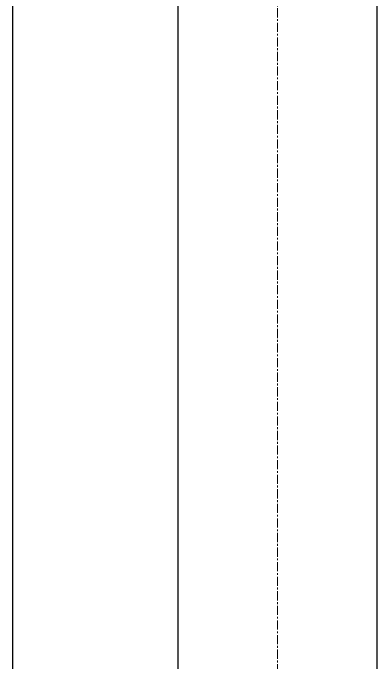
# Model space of a CAD drawing. Header units: millimetres. Extents: x -18489 to 17339, y -1599 to 10961.
# Drawn here: x -14254.5 to -14204.5, y 2149.8 to 2238.9 of the extents above; entities that cross this region are included whole.
import ezdxf

# ---------------------------------------------------------------- set-up
doc = ezdxf.new("R2010")
doc.units = ezdxf.units.MM
doc.linetypes.add('188K-SM-07-F10-MECH-CHW PIPE-Y2257103$0$XKA01LR1-HVAC-PIPE-冷卻水-Y2225103 Shawn$0$CENTER', pattern=[2, 1.25, -0.25, 0.25, -0.25])
doc.layers.add('188K-SM-07-F10-MECH-CHW PIPE-Y2257103$0$M-CWTR-12PIPE-S', color=3, linetype='Continuous')
doc.layers.add('188K-SM-07-F10-MECH-CHW PIPE-Y2257103$0$M-CWTR-5PIPE-S', color=144, linetype='Continuous')
doc.layers.add('188K-SM-07-F10-MECH-CHW PIPE-Y2257103$0$XKA01LR1-HVAC-PIPE-冷卻水-Y2225103 Shawn$0$M-PIPE-CEN', color=8, linetype='188K-SM-07-F10-MECH-CHW PIPE-Y2257103$0$XKA01LR1-HVAC-PIPE-冷卻水-Y2225103 Shawn$0$CENTER', lineweight=9)

# ---------------------------------------------------------------- blocks, each defined once
blk = doc.blocks.new('188K-SM-07-F10-MECH-CHW PIPE-Y2257103')
at = {"layer": '188K-SM-07-F10-MECH-CHW PIPE-Y2257103$0$M-CWTR-12PIPE-S'}
for p, q in [((-14231.799, 1064.345), (-14231.799, 6002.859)), ((-14204.499, 1064.345), (-14204.499, 6002.859))]:
    blk.add_line(p, q, dxfattribs=at)
at = {"layer": '188K-SM-07-F10-MECH-CHW PIPE-Y2257103$0$M-CWTR-5PIPE-S', "color": 8}
blk.add_line((-14254.499, 1064.345), (-14254.499, 5952.859), dxfattribs=at)
at = {"layer": '188K-SM-07-F10-MECH-CHW PIPE-Y2257103$0$XKA01LR1-HVAC-PIPE-冷卻水-Y2225103 Shawn$0$M-PIPE-CEN', "linetype": '188K-SM-07-F10-MECH-CHW PIPE-Y2257103$0$XKA01LR1-HVAC-PIPE-冷卻水-Y2225103 Shawn$0$CENTER'}
blk.add_line((-14218.149, 1064.345), (-14218.149, 6002.859), dxfattribs=at)

msp = doc.modelspace()

# ---------------------------------------------------------------- block references
msp.add_blockref('188K-SM-07-F10-MECH-CHW PIPE-Y2257103', (0, 0))

doc.saveas('drawing.dxf')
